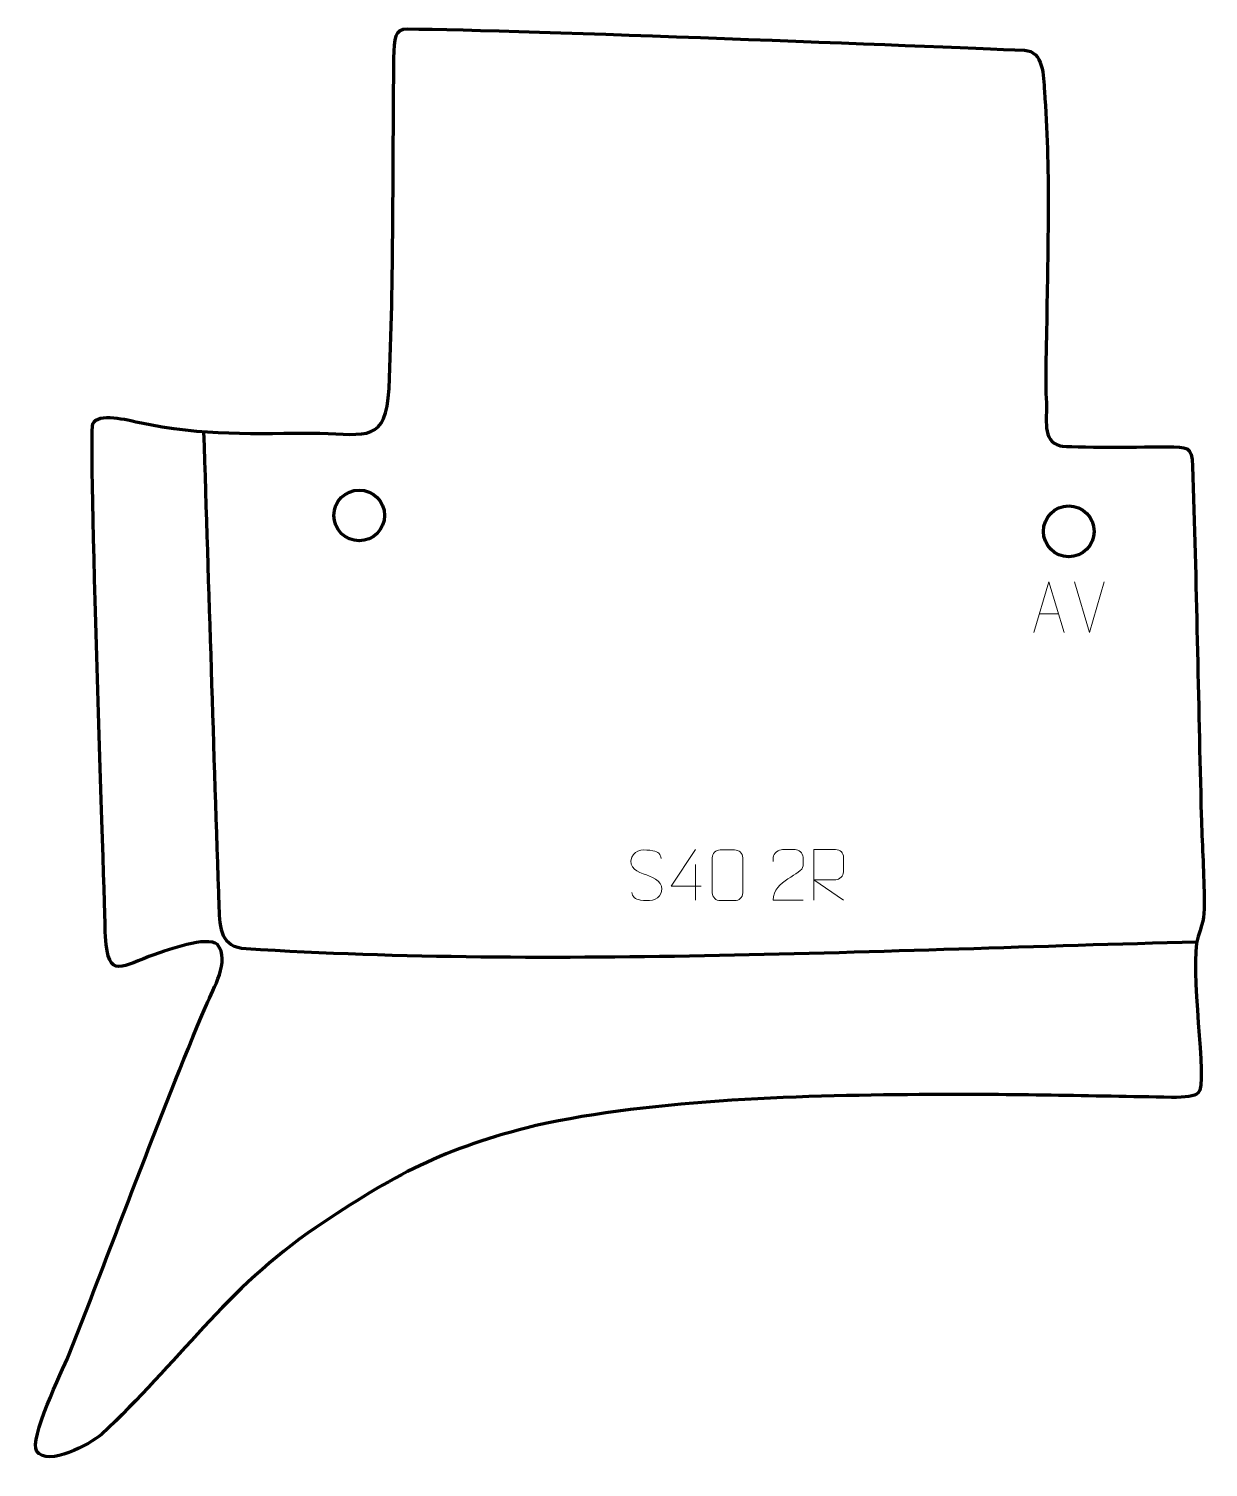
# Model space of a CAD drawing. Header units: millimetres. Extents: x -472 to 109, y 111 to 820.
import ezdxf

# ---------------------------------------------------------------- set-up
doc = ezdxf.new("R2010")
doc.units = ezdxf.units.MM
doc.header["$MEASUREMENT"] = 0
doc.layers.add('layer 1', color=7, linetype='Continuous')
doc.layers.add('layer 2', color=7, linetype='Continuous')

msp = doc.modelspace()

# ---------------------------------------------------------------- linework, layer by layer
at = {"layer": 'layer 1', "color": 142, "lineweight": 200}
for centre in [(-309.5922, 579.8698), (40.1869, 571.9983)]:
    msp.add_ellipse(centre, major_axis=(0, 12.5), ratio=1, dxfattribs=at)
at = {"layer": 'layer 1', "color": 142, "lineweight": 158}
msp.add_open_spline([(-386.3203, 621.1273), (-383.7499, 542.9936), (-381.4404, 464.8003), (-378.7765, 386.6823), (-378.7765, 386.6823), (-378.4203, 376.2353), (-377.7874, 367.2268), (-365.3534, 366.4566), (-365.3534, 366.4566), (-212.7804, 357.0052), (-51.9755, 365.981), (103.3063, 369.7886)], degree=3, knots=[0, 0, 0, 0, 0.25, 0.25, 0.25, 0.25, 0.5, 0.5, 0.5, 0.5, 1, 1, 1, 1], dxfattribs=at)
at = {"layer": 'layer 1', "color": 250, "lineweight": 9}
for points, knots in [([(23.0474, 522.1751), (23.0474, 522.1751), (30.4184, 547.1286), (30.4184, 547.1286), (30.4184, 547.1286), (30.4184, 547.1286), (37.9883, 522.1751), (37.9883, 522.1751)], [0, 0, 0, 0, 0.33333333, 0.33333333, 0.33333333, 0.33333333, 1, 1, 1, 1]), ([(-168.0171, 402.735), (-172.2654, 404.2054), (-177.1735, 406.0012), (-175.1684, 411.5215), (-175.1684, 411.5215), (-173.6649, 415.6614), (-168.4513, 415.2729), (-164.8477, 414.6718), (-164.8477, 414.6718), (-161.9871, 414.1946), (-161.1224, 412.9814), (-160.8118, 410.8973)], [0, 0, 0, 0, 0.25, 0.25, 0.25, 0.25, 0.5, 0.5, 0.5, 0.5, 1, 1, 1, 1]), ([(-140.9357, 397.1782), (-140.9357, 397.1782), (-155.7574, 397.1782), (-155.7574, 397.1782), (-155.7574, 397.1782), (-155.7574, 397.1782), (-143.8798, 415.2487), (-143.8798, 415.2487)], [0, 0, 0, 0, 0.33333333, 0.33333333, 0.33333333, 0.33333333, 1, 1, 1, 1]), ([(-131.6033, 415.0604), (-129.2372, 415.0604), (-126.8707, 415.0604), (-124.5042, 415.0604), (-124.5042, 415.0604), (-122.5237, 415.096), (-120.4977, 413.6017), (-120.4706, 411.1596), (-120.4706, 411.1596), (-120.471, 405.4022), (-120.471, 399.6444), (-120.4706, 393.8862), (-120.4706, 393.8862), (-120.6127, 391.5586), (-122.3191, 390.0763), (-124.5042, 390.0655), (-124.5042, 390.0655), (-126.8766, 390.0659), (-129.249, 390.0659), (-131.621, 390.0655), (-131.621, 390.0655), (-133.5795, 389.9599), (-135.5859, 391.8478), (-135.5745, 393.8688), (-135.5745, 393.8688), (-135.5741, 399.6494), (-135.5741, 405.4297), (-135.5745, 411.2095), (-135.5745, 411.2095), (-135.5702, 413.3515), (-133.7931, 415.074), (-131.6033, 415.0604)], [0, 0, 0, 0, 0.11111111, 0.11111111, 0.11111111, 0.11111111, 0.22222222, 0.22222222, 0.22222222, 0.22222222, 0.33333333, 0.33333333, 0.33333333, 0.33333333, 0.44444444, 0.44444444, 0.44444444, 0.44444444, 0.55555556, 0.55555556, 0.55555556, 0.55555556, 0.66666667, 0.66666667, 0.66666667, 0.66666667, 0.77777778, 0.77777778, 0.77777778, 0.77777778, 1, 1, 1, 1]), ([(-90.8121, 390.2748), (-95.7265, 390.2751), (-100.6409, 390.2751), (-105.555, 390.2748), (-105.555, 390.2748), (-105.555, 400.2071), (-90.904, 402.8483), (-90.8121, 407.1586), (-90.8121, 407.1586), (-90.8124, 408.5827), (-90.8124, 410.0064), (-90.8121, 411.4297), (-90.8121, 411.4297), (-90.829, 413.5068), (-92.9518, 415.2316), (-94.6228, 415.2489), (-94.6228, 415.2489), (-96.696, 415.2485), (-98.7689, 415.2485), (-100.8413, 415.2489), (-100.8413, 415.2489), (-102.6634, 415.2654), (-105.4881, 413.4733), (-105.555, 411.3797), (-105.555, 411.3797), (-105.555, 411.3797), (-105.555, 409.3249), (-105.555, 409.3249)], [0, 0, 0, 0, 0.125, 0.125, 0.125, 0.125, 0.25, 0.25, 0.25, 0.25, 0.375, 0.375, 0.375, 0.375, 0.5, 0.5, 0.5, 0.5, 0.625, 0.625, 0.625, 0.625, 0.75, 0.75, 0.75, 0.75, 1, 1, 1, 1]), ([(-85.5155, 390.2852), (-85.5155, 390.2852), (-85.5155, 415.2387), (-85.5155, 415.2387), (-85.5155, 415.2387), (-81.9207, 415.2387), (-78.3252, 415.2387), (-74.73, 415.2387), (-74.73, 415.2387), (-72.4047, 415.201), (-70.8474, 413.711), (-70.8515, 411.3446), (-70.8515, 411.3446), (-70.8519, 409.3091), (-70.8519, 406.2497), (-70.8515, 404.2137), (-70.8515, 404.2137), (-70.858, 402.3382), (-72.6703, 400.3964), (-74.6798, 400.3773), (-74.6798, 400.3773), (-74.6798, 400.3773), (-85.5155, 400.3773), (-85.5155, 400.3773), (-85.5155, 400.3773), (-85.5155, 400.3773), (-70.8608, 390.2852), (-70.8608, 390.2852)], [0, 0, 0, 0, 0.125, 0.125, 0.125, 0.125, 0.25, 0.25, 0.25, 0.25, 0.375, 0.375, 0.375, 0.375, 0.5, 0.5, 0.5, 0.5, 0.625, 0.625, 0.625, 0.625, 0.75, 0.75, 0.75, 0.75, 1, 1, 1, 1]), ([(-168.0171, 402.7349), (-163.9985, 401.0882), (-158.969, 399.1999), (-160.803, 393.8396), (-160.803, 393.8396), (-162.2628, 389.5732), (-167.1736, 389.8299), (-170.8997, 390.3846), (-170.8997, 390.3846), (-173.6497, 390.7944), (-174.8706, 392.0079), (-175.2486, 394.1201)], [0, 0, 0, 0, 0.25, 0.25, 0.25, 0.25, 0.5, 0.5, 0.5, 0.5, 1, 1, 1, 1])]:
    msp.add_open_spline(points, degree=3, knots=knots, dxfattribs=at)
for points in [[(50.4069, 522.1678), (50.4069, 522.1678), (43.0851, 547.1214), (43.0851, 547.1214)], [(57.7288, 547.1214), (57.7288, 547.1214), (50.407, 522.1678), (50.407, 522.1678)], [(25.77, 531.4245), (25.77, 531.4245), (35.2657, 531.4245), (35.2657, 531.4245)], [(-143.8798, 407.9393), (-143.8798, 407.9393), (-143.8798, 390.2746), (-143.8798, 390.2746)]]:
    msp.add_open_spline(points, degree=3, dxfattribs=at)
at = {"layer": 'layer 2', "color": 242, "lineweight": 158}
msp.add_open_spline([(-286.0086, 819.5583), (-291.8639, 819.6157), (-292.3023, 814.9705), (-292.4397, 805.1985), (-292.4397, 805.1985), (-293.205, 750.775), (-292.392, 696.9732), (-294.9005, 642.3955), (-294.9005, 642.3955), (-296.1455, 615.623), (-306.199, 619.8235), (-329.0669, 620.3173), (-329.0669, 620.3173), (-362.111, 620.5852), (-385.5029, 618.6382), (-418.6844, 625.8253), (-418.6844, 625.8253), (-423.1995, 626.8032), (-438.5719, 630.8), (-440.8536, 624.9718), (-440.8536, 624.9718), (-443.1523, 619.0997), (-435.073, 395.118), (-434.733, 372.1775), (-434.733, 372.1775), (-433.233, 350.3694), (-426.5637, 358.0077), (-410.3693, 363.5738), (-410.3693, 363.5738), (-404.2318, 365.6833), (-384.5774, 372.8175), (-379.4136, 368.5074), (-379.4136, 368.5074), (-373.0738, 360.1729), (-381.4746, 346.9272), (-384.9453, 338.7604), (-384.9453, 338.7604), (-408.9525, 281.922), (-430.0782, 223.3186), (-452.8416, 165.852), (-452.8416, 165.852), (-456.0731, 158.5829), (-472.4948, 124.3503), (-468.5406, 118.7169), (-468.5406, 118.7169), (-463.0721, 110.9262), (-442.288, 122.3891), (-436.6632, 127.0105), (-436.6632, 127.0105), (-398.8789, 162.3206), (-375.3685, 198.8771), (-331.0435, 229.0279), (-331.0435, 229.0279), (-293.1777, 254.637), (-267.5052, 268.3129), (-222.5772, 279.2134), (-222.5772, 279.2134), (-163.8029, 292.4263), (-88.2697, 294.2329), (-27.8286, 294.5451), (-27.8286, 294.5451), (11.8643, 294.7502), (51.1214, 293.8428), (90.7692, 293.1362), (90.7692, 293.1362), (98.0019, 293.0073), (101.9847, 293.6752), (104.0614, 295.3451), (104.0614, 295.3451), (108.9582, 299.2827), (99.2345, 358.0035), (103.9233, 372.3659), (103.9233, 372.3659), (106.9088, 381.511), (107.0317, 381.9118), (106.9168, 392.0495), (106.9168, 392.0495), (106.7653, 405.4047), (105.8852, 418.8363), (105.5091, 432.2045), (105.5091, 432.2045), (104.0025, 489.4755), (103.1444, 546.8558), (101.2541, 604.1029), (101.2541, 604.1029), (100.9204, 614.2105), (98.7688, 613.5089), (88.5471, 613.6159), (88.5471, 613.6159), (80.4292, 613.6873), (40.2988, 613.049), (35.8905, 614.2127), (35.8905, 614.2127), (26.7873, 616.6159), (29.6575, 627.7016), (29.146, 635.3323), (29.146, 635.3323), (28.4468, 647.321), (29.1419, 662.2205), (29.307, 674.3762), (29.307, 674.3762), (29.8206, 711.6369), (31.1181, 751.7763), (28.2135, 788.7986), (28.2135, 788.7986), (27.6736, 796.3331), (27.7811, 808.607), (18.3466, 809.0183), (18.3466, 809.0183), (-27.5107, 811.0175), (-228.6092, 818.9956), (-286.0086, 819.5583)], degree=3, knots=[0, 0, 0, 0, 0.03448276, 0.03448276, 0.03448276, 0.03448276, 0.06896552, 0.06896552, 0.06896552, 0.06896552, 0.10344828, 0.10344828, 0.10344828, 0.10344828, 0.13793103, 0.13793103, 0.13793103, 0.13793103, 0.17241379, 0.17241379, 0.17241379, 0.17241379, 0.20689655, 0.20689655, 0.20689655, 0.20689655, 0.24137931, 0.24137931, 0.24137931, 0.24137931, 0.27586207, 0.27586207, 0.27586207, 0.27586207, 0.31034483, 0.31034483, 0.31034483, 0.31034483, 0.34482759, 0.34482759, 0.34482759, 0.34482759, 0.37931034, 0.37931034, 0.37931034, 0.37931034, 0.4137931, 0.4137931, 0.4137931, 0.4137931, 0.44827586, 0.44827586, 0.44827586, 0.44827586, 0.48275862, 0.48275862, 0.48275862, 0.48275862, 0.51724138, 0.51724138, 0.51724138, 0.51724138, 0.55172414, 0.55172414, 0.55172414, 0.55172414, 0.5862069, 0.5862069, 0.5862069, 0.5862069, 0.62068966, 0.62068966, 0.62068966, 0.62068966, 0.65517241, 0.65517241, 0.65517241, 0.65517241, 0.68965517, 0.68965517, 0.68965517, 0.68965517, 0.72413793, 0.72413793, 0.72413793, 0.72413793, 0.75862069, 0.75862069, 0.75862069, 0.75862069, 0.79310345, 0.79310345, 0.79310345, 0.79310345, 0.82758621, 0.82758621, 0.82758621, 0.82758621, 0.86206897, 0.86206897, 0.86206897, 0.86206897, 0.89655172, 0.89655172, 0.89655172, 0.89655172, 0.93103448, 0.93103448, 0.93103448, 0.93103448, 1, 1, 1, 1], dxfattribs=at)

doc.saveas('drawing.dxf')
